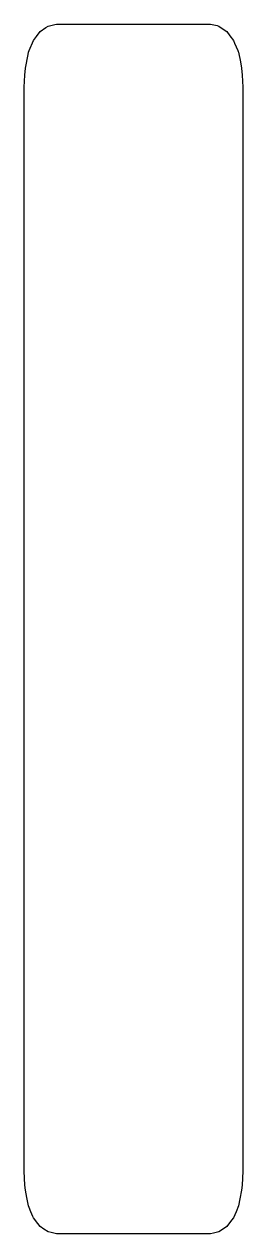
# Model space of a CAD drawing. Header units: metres. Extents: x 2.4 to 16, y -10.4 to 65.1.
import ezdxf

# ---------------------------------------------------------------- set-up
doc = ezdxf.new("R2010")
doc.units = ezdxf.units.M

msp = doc.modelspace()

# ---------------------------------------------------------------- linework, layer by layer
for p, q in [((3.746, 64.895), (3.882, 64.992)), ((3.882, 64.992), (4.303, 65.088)), ((4.303, 65.088), (4.4, 65.11)), ((4.4, 65.11), (12.302, 65.11)), ((12.302, 65.11), (14, 65.11)), ((14, 65.11), (14.404, 65.018)), ((14.404, 65.018), (14.518, 64.992)), ((14.518, 64.992), (14.836, 64.764)), ((2.986, 64.099), (3.17, 64.343)), ((3.17, 64.343), (3.4, 64.647)), ((3.4, 64.647), (3.746, 64.895)), ((14.836, 64.764), (15, 64.647)), ((15, 64.647), (15.198, 64.386)), ((15.198, 64.386), (15.414, 64.099)), ((2.668, 63.366), (2.709, 63.477)), ((2.709, 63.477), (2.986, 64.099)), ((15.414, 64.099), (15.491, 63.926)), ((15.491, 63.926), (15.691, 63.477)), ((15.691, 63.477), (15.719, 63.4)), ((15.719, 63.4), (15.732, 63.366)), ((2.468, 62.371), (2.64, 63.227)), ((2.64, 63.227), (2.668, 63.366)), ((15.732, 63.366), (15.854, 62.758)), ((15.854, 62.758), (15.932, 62.371)), ((2.4, 61.178), (2.44, 61.939)), ((2.44, 61.939), (2.468, 62.371)), ((15.932, 62.371), (15.96, 61.939)), ((15.96, 61.939), (16, 61.178)), ((2.4, 60.562), (2.4, 61.178)), ((16, 61.178), (16, 60.52)), ((2.4, 59.083), (2.4, 60.562)), ((16, 60.52), (16, 59.003)), ((2.4, 59.039), (2.4, 59.083)), ((2.4, 57.612), (2.4, 59.039)), ((16, 59.003), (16, 57.604)), ((2.4, 57.552), (2.4, 57.612)), ((2.4, 56.14), (2.4, 57.552)), ((16, 57.604), (16, 56.24)), ((2.4, 56.078), (2.4, 56.14)), ((2.4, 56.027), (2.4, 56.078)), ((2.4, 55.99), (2.4, 56.027)), ((2.4, 55.504), (2.4, 55.99)), ((16, 56.24), (16, 56.114)), ((16, 56.114), (16, 55.998)), ((16, 55.998), (16, 54.066)), ((2.4, 55.011), (2.4, 55.504)), ((2.4, 54.066), (2.4, 55.011)), ((2.4, 52.63), (2.4, 54.066)), ((16, 54.066), (16, 52.63)), ((2.4, 48.337), (2.4, 52.63)), ((16, 52.63), (16, 48.337)), ((2.4, 28.166), (2.4, 48.337)), ((16, 48.337), (16, 28.166)), ((2.4, 24.032), (2.4, 28.166)), ((16, 28.166), (16, 24.032)), ((2.4, 5.584), (2.4, 24.032)), ((16, 24.032), (16, 5.584)), ((2.4, 2.505), (2.4, 5.584)), ((16, 5.584), (16, 2.505)), ((2.4, 0.773), (2.4, 2.505)), ((16, 2.505), (16, 0.773)), ((2.4, -0.001), (2.4, 0.773)), ((16, 0.773), (16, -1.072)), ((2.4, -0.625), (2.4, -0.001)), ((2.4, -1.162), (2.4, -0.625)), ((2.4, -1.209), (2.4, -1.162)), ((2.4, -1.268), (2.4, -1.209)), ((2.4, -1.333), (2.4, -1.268)), ((2.4, -2.775), (2.4, -1.333)), ((16, -1.072), (16, -1.198)), ((16, -1.198), (16, -1.338)), ((16, -1.198), (16, -1.198)), ((16, -1.338), (16, -2.725)), ((2.4, -2.835), (2.4, -2.775)), ((2.4, -4.308), (2.4, -2.835)), ((16, -2.725), (16, -4.184)), ((2.4, -5.879), (2.4, -4.308)), ((16, -4.184), (16, -5.821)), ((2.4, -5.894), (2.4, -5.879)), ((2.4, -6.442), (2.4, -5.894)), ((16, -5.821), (16, -6.442)), ((2.446, -7.316), (2.4, -6.442)), ((16, -6.442), (15.954, -7.316)), ((2.468, -7.638), (2.446, -7.316)), ((15.954, -7.316), (15.932, -7.638)), ((2.562, -8.093), (2.468, -7.638)), ((2.668, -8.61), (2.562, -8.093)), ((15.819, -8.186), (15.732, -8.61)), ((15.932, -7.638), (15.819, -8.186)), ((2.711, -8.724), (2.668, -8.61)), ((2.814, -8.994), (2.711, -8.724)), ((2.94, -9.27), (2.814, -8.994)), ((15.586, -8.994), (15.414, -9.37)), ((15.732, -8.61), (15.586, -8.994)), ((2.986, -9.37), (2.94, -9.27)), ((3.25, -9.712), (2.986, -9.37)), ((3.4, -9.906), (3.25, -9.712)), ((15.309, -9.506), (15, -9.906)), ((15.414, -9.37), (15.309, -9.506)), ((3.627, -10.065), (3.4, -9.906)), ((3.882, -10.243), (3.627, -10.065)), ((4.073, -10.285), (3.882, -10.243)), ((4.4, -10.358), (4.073, -10.285)), ((7.632, -10.358), (4.4, -10.358)), ((14, -10.358), (7.632, -10.358)), ((14.185, -10.317), (14, -10.358)), ((14.518, -10.243), (14.185, -10.317)), ((14.743, -10.086), (14.518, -10.243)), ((15, -9.906), (14.743, -10.086))]:
    msp.add_line(p, q)

doc.saveas('drawing.dxf')
